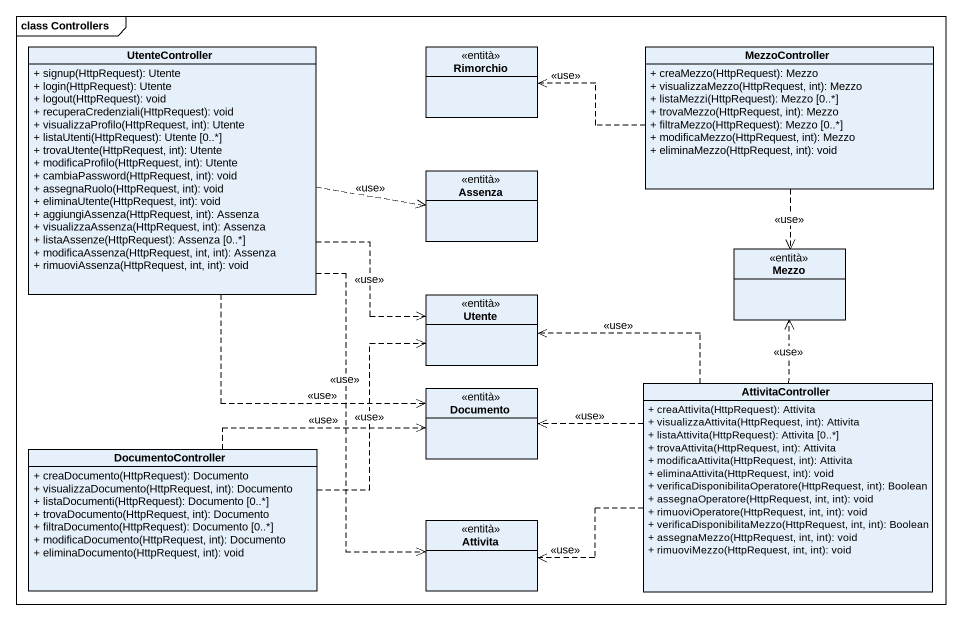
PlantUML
@startuml
mainframe class Controllers
hide circle
hide empty members
skinparam classAttributeIconSize 0
class UtenteController {
  + signup(HttpRequest): Utente
  + login(HttpRequest): Utente
  + logout(HttpRequest): void
  + recuperaCredenziali(HttpRequest): void
  + visualizzaProfilo(HttpRequest, int): Utente
  + listaUtenti(HttpRequest): Utente [0..*]
  + trovaUtente(HttpRequest, int): Utente
  + modificaProfilo(HttpRequest, int): Utente
  + cambiaPassword(HttpRequest, int): void
  + assegnaRuolo(HttpRequest, int): void
  + eliminaUtente(HttpRequest, int): void
  + aggiungiAssenza(HttpRequest, int): Assenza
  + visualizzaAssenza(HttpRequest, int): Assenza
  + listaAssenze(HttpRequest): Assenza [0..*]
  + modificaAssenza(HttpRequest, int, int): Assenza
  + rimuoviAssenza(HttpRequest, int, int): void
}
class Rimorchio <<entità>>
class MezzoController {
  + creaMezzo(HttpRequest): Mezzo
  + visualizzaMezzo(HttpRequest, int): Mezzo
  + listaMezzi(HttpRequest): Mezzo [0..*]
  + trovaMezzo(HttpRequest, int): Mezzo
  + filtraMezzo(HttpRequest): Mezzo [0..*]
  + modificaMezzo(HttpRequest, int): Mezzo
  + eliminaMezzo(HttpRequest, int): void
}
class Assenza <<entità>>
class Mezzo <<entità>>
class Utente <<entità>>
class Documento <<entità>>
class AttivitaController {
  + creaAttivita(HttpRequest): Attivita
  + visualizzaAttivita(HttpRequest, int): Attivita
  + listaAttivita(HttpRequest): Attivita [0..*]
  + trovaAttivita(HttpRequest, int): Attivita
  + modificaAttivita(HttpRequest, int): Attivita
  + eliminaAttivita(HttpRequest, int): void
  + verificaDisponibilitaOperatore(HttpRequest, int): Boolean
  + assegnaOperatore(HttpRequest, int, int): void
  + rimuoviOperatore(HttpRequest, int, int): void
  + verificaDisponibilitaMezzo(HttpRequest, int, int): Boolean
  + assegnaMezzo(HttpRequest, int, int): void
  + rimuoviMezzo(HttpRequest, int, int): void
}
class DocumentoController {
  + creaDocumento(HttpRequest): Documento
  + visualizzaDocumento(HttpRequest, int): Documento
  + listaDocumenti(HttpRequest): Documento [0..*]
  + trovaDocumento(HttpRequest, int): Documento
  + filtraDocumento(HttpRequest): Documento [0..*]
  + modificaDocumento(HttpRequest, int): Documento
  + eliminaDocumento(HttpRequest, int): void
}
class Attivita <<entità>>
UtenteController .right.> Assenza : <<use>>
UtenteController .right.> Utente : <<use>>
UtenteController ..> Documento : <<use>>
UtenteController ..> Attivita : <<use>>
MezzoController .left.> Rimorchio : <<use>>
MezzoController ..> Mezzo : <<use>>
AttivitaController .up.> Mezzo : <<use>>
AttivitaController .left.> Utente : <<use>>
AttivitaController .left.> Documento : <<use>>
AttivitaController .left.> Attivita : <<use>>
DocumentoController .up.> Utente : <<use>>
DocumentoController .right.> Documento : <<use>>
@enduml
